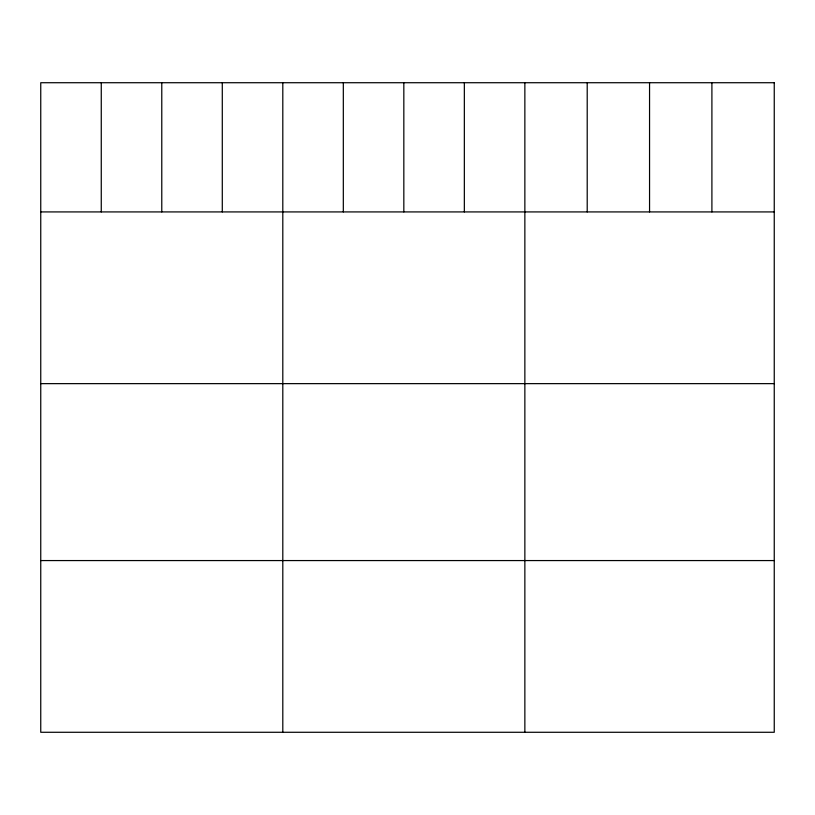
<?xml version="1.0" encoding="UTF-8"?>
<svg xmlns="http://www.w3.org/2000/svg" width="815" height="815" viewBox="0 0 815 815"><rect width="100%" height="100%" fill="white"/><g stroke="black" fill="none" stroke-linecap="round" stroke-linejoin="round"><path stroke-width="1.22" d="M40.75 211.92L774.25 211.92M40.75 383.641L774.25 383.641M40.75 560.567L774.25 560.567M711.903 82.723L711.903 211.92M649.555 82.723L649.555 211.92M587.207 82.723L587.207 211.92M524.86 82.723L524.86 732.278M464.346 82.723L464.346 211.92M403.832 82.723L403.832 211.92M343.319 82.723L343.319 211.92M282.805 82.723L282.805 732.278M222.291 82.723L222.291 211.92M161.778 82.723L161.778 211.92M101.264 82.723L101.264 211.92M774.25 82.723L40.75 82.723L40.75 732.278L774.25 732.278L774.25 82.723"/></g></svg>
